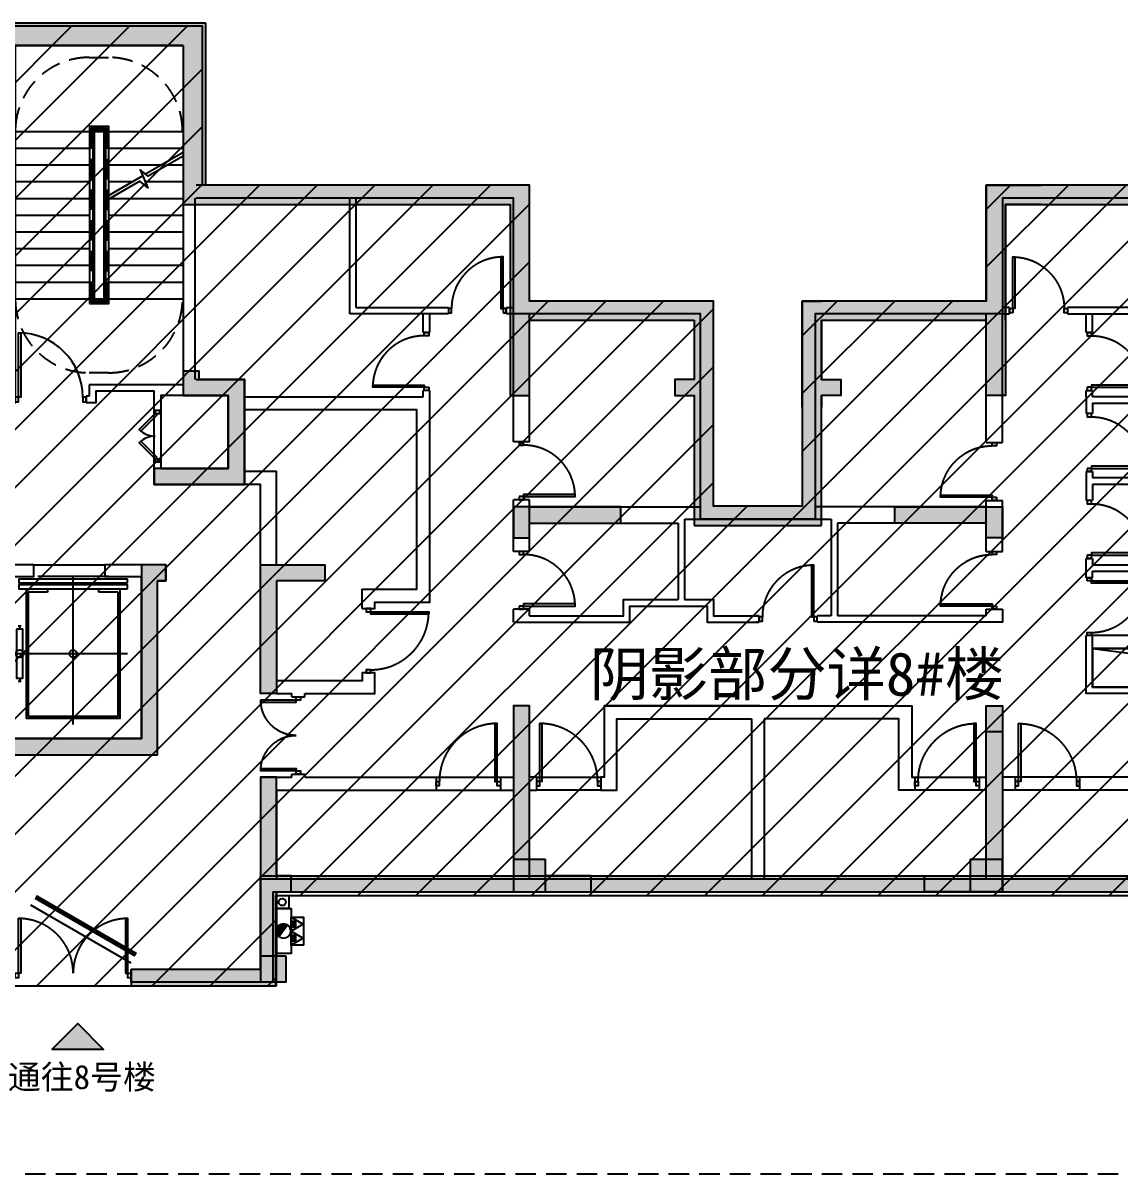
# Model space of a CAD drawing. Header units: millimetres. Extents: x -248992 to 1906102, y -24098 to 332602.
# Drawn here: x 825262 to 842309, y 163400 to 181285 of the extents above; entities that cross this region are included whole.
import ezdxf
from ezdxf.enums import TextEntityAlignment as Align
from ezdxf.xclip import XClip

# ---------------------------------------------------------------- set-up
doc = ezdxf.new("R2010")
doc.units = ezdxf.units.MM
doc.header["$LTSCALE"] = 100
doc.header["$XCLIPFRAME"] = 0
doc.linetypes.add('A6-DK-B1F$0$HIDDEN2', pattern=[4.7625, 3.175, -1.5875])
doc.linetypes.add('XG-130-CORE-B1F(6100)$0$XG-14CORE-SF$0$X1-CORE-SF$0$HIDDEN2', pattern=[4.7625, 3.175, -1.5875])
for name, color, linetype in [('-ACO-TTLB', 153, 'Continuous'), ('8#-HW-B1F$0$S-HATCH-X', 251, 'Continuous'), ('8#-W-B1F$0$S-COLUMN-S', 2, 'Continuous'), ('8#-W-B1F$0$S-WALL-S', 4, 'Continuous'), ('A-HATCH', 251, 'Continuous'), ('A-ROOM-IDEN', 31, 'Continuous'), ('A-WIND-IDEN', 244, 'Continuous'), ('A6-DK-B1F$0$A-TRACK', 77, 'A6-DK-B1F$0$HIDDEN2'), ('A6-DK-renfang-B1F$0$PUB_HATCH', 8, 'Continuous'), ('A6-DK-renfang-B1F$0$WALL', 9, 'Continuous'), ('TP-DK-1(xhs)$0$P-J-DIM-L', 70, 'Continuous'), ('TP-DK-1(xhs)$0$P-X-L', 240, 'Continuous'), ('TP-DK-1(xhs)$0$P-X-M', 2, 'Continuous'), ('TP-DK-1(xhs)$0$P-X-X', 1, 'Continuous'), ('X8-B1F$0$A-CONC', 30, 'Continuous'), ('X8-B1F$0$A-HOLE-FLOR', 242, 'Continuous'), ('X8-B1F$0$A-WALL', 2, 'Continuous'), ('X8-B1F$0$xref(dwg引用图层)', 7, 'Continuous'), ('XA6-130-S-B1F$0$A-DOOR', 190, 'Continuous'), ('XA6-130-S-B1F$0$A-STAIR', 142, 'Continuous'), ('XA6-130-S-B1F$0$A-WALL', 2, 'Continuous'), ('XG-130-CORE-B1F(6100)$0$A-DOOR', 190, 'Continuous'), ('XG-130-CORE-B1F(6100)$0$A-EVTR', 193, 'Continuous'), ('XG-130-CORE-B1F(6100)$0$A-HOLE-FLOR', 242, 'Continuous'), ('XG-130-CORE-B1F(6100)$0$A-SILL', 135, 'Continuous'), ('XG-130-CORE-B1F(6100)$0$A-STAIR', 142, 'Continuous'), ('XG-130-CORE-B1F(6100)$0$A-WALL', 2, 'Continuous'), ('XG-130-CORE-B1F(6100)$0$XG-14CORE-SF$0$A-STAIR', 142, 'Continuous'), ('XG-130-CORE-B1F(6100)$0$XG-14CORE-SF$0$X1-CORE-SF$0$A-INDEX', 134, 'Continuous'), ('XG-130-CORE-B1F(6100)$0$XG-14CORE-SF$0$X1-CORE-SF$0$A-RAIL', 55, 'Continuous'), ('XG-130-CORE-B1F(6100)$0$XG-14CORE-SF$0$X1-CORE-SF$0$A-STAIR', 142, 'Continuous'), ('XG-130-CORE-B1F(6100)$0$XU-3A-28F-SF$0$A-WIND', 126, 'Continuous'), ('xref(dwg引用图层)', 7, 'Continuous')]:
    doc.layers.add(name, color=color, linetype=linetype)
doc.layers.add('8#-HW-B1F$0$S-EDIT', color=241, linetype='Continuous', plot=False)
doc.layers.add('XG-130-CORE-B1F(6100)$0$XG-14CORE-SF$0$X1-CORE-SF$0$-ACO-PLTW', color=220, linetype='XG-130-CORE-B1F(6100)$0$XG-14CORE-SF$0$X1-CORE-SF$0$HIDDEN2', plot=False)
doc.styles.add('华文细黑', font='STXIHEI.TTF')

# ---------------------------------------------------------------- blocks, each defined once
blk = doc.blocks.new('*U101')
for points in [[(-85, 835), (-85, 35), (-50, 35), (-50, 835)], [(-900, -35), (-850, -35), (-850, 35), (-900, 35)], [(-50, -35), (0, -35), (0, 35), (-50, 35)]]:
    blk.add_lwpolyline(points, close=True)
blk.add_arc((-50, 35), 800, 90, 180)
blk = doc.blocks.new('*U102')
for points in [[(-850, 35), (-900, 35), (-900, -35), (-850, -35)], [(0, 35), (-50, 35), (-50, -35), (0, -35)], [(-815, -835), (-815, -35), (-850, -35), (-850, -835)]]:
    blk.add_lwpolyline(points, close=True)
blk.add_arc((-850, -35), 800, 270, 0)
blk = doc.blocks.new('*U98')
for points in [[(-815, 835), (-815, 35), (-850, 35), (-850, 835)], [(-850, -35), (-900, -35), (-900, 35), (-850, 35)], [(0, -35), (-50, -35), (-50, 35), (0, 35)]]:
    blk.add_lwpolyline(points, close=True)
blk.add_arc((-850, 35), 800, 0, 90)
blk = doc.blocks.new('*U104')
at = {"linetype": 'ByBlock', "lineweight": -2}
for points in [[(85, 885), (85, 35), (50, 35), (50, 885)], [(1715, 885), (1715, 35), (1750, 35), (1750, 885)], [(0, 35), (50, 35), (50, -35), (0, -35)], [(1750, 35), (1800, 35), (1800, -35), (1750, -35)]]:
    blk.add_lwpolyline(points, close=True, dxfattribs=at)
for centre, start, end in [((50, 35), 0, 90), ((1750, 35), 90, 180)]:
    blk.add_arc(centre, 850, start, end, dxfattribs=at)
blk = doc.blocks.new('*U95')
at = {"linetype": 'ByBlock', "lineweight": -2}
for points in [[(0, -35), (50, -35), (50, 35), (0, 35)], [(1150, -35), (1200, -35), (1200, 35), (1150, 35)], [(85, -585), (85, -35), (50, -35), (50, -585)], [(1115, -585), (1115, -35), (1150, -35), (1150, -585)]]:
    blk.add_lwpolyline(points, close=True, dxfattribs=at)
for centre, start, end in [((50, -35), 270, 0), ((1150, -35), 180, 270)]:
    blk.add_arc(centre, 550, start, end, dxfattribs=at)
blk = doc.blocks.new('*U96')
at = {"color": 0, "linetype": 'ByBlock', "lineweight": -2}
for points in [[(50, -35), (0, -35), (0, 35), (50, 35)], [(1000, -35), (950, -35), (950, 35), (1000, 35)], [(85, -935), (85, -35), (50, -35), (50, -935)]]:
    blk.add_lwpolyline(points, close=True, dxfattribs=at)
blk.add_arc((50, -35), 900, 270, 0, dxfattribs=at)
blk = doc.blocks.new('*U97')
at = {"color": 0, "linetype": 'ByBlock', "lineweight": -2}
for points in [[(85, 935), (85, 35), (50, 35), (50, 935)], [(50, 35), (0, 35), (0, -35), (50, -35)], [(1000, 35), (950, 35), (950, -35), (1000, -35)]]:
    blk.add_lwpolyline(points, close=True, dxfattribs=at)
blk.add_arc((50, 35), 900, 360, 90, dxfattribs=at)
blk = doc.blocks.new('*U99')
at = {"color": 0, "linetype": 'ByBlock', "lineweight": -2}
for points in [[(85, 935), (85, 35), (50, 35), (50, 935)], [(50, 35), (0, 35), (0, -35), (50, -35)], [(1000, 35), (950, 35), (950, -35), (1000, -35)]]:
    blk.add_lwpolyline(points, close=True, dxfattribs=at)
blk.add_arc((50, 35), 900, 360, 90, dxfattribs=at)
blk = doc.blocks.new('XA6-130-S-B1F')
at = {"layer": 'XA6-130-S-B1F$0$A-STAIR'}
for points in [[(16290, 3090), (17290, 3090)], [(17850, 3090), (18850, 3090)], [(23730, 3090), (24730, 3090)], [(26290, 3090), (25290, 3090)], [(16290, 2890), (17290, 2890)], [(18850, 2890), (17850, 2890)], [(24730, 2890), (23730, 2890)], [(26290, 2890), (25290, 2890)]]:
    blk.add_lwpolyline(points, dxfattribs=at)
at = {"layer": 'XA6-130-S-B1F$0$A-WALL'}
for points in [[(30020, 12290), (24840, 12290), (24840, 10490), (21980, 10490), (21980, 7300), (20600, 7300), (20600, 10490), (17740, 10490), (17740, 12290), (12560, 12290)], [(12540, 12090), (12540, 9270)], [(30020, 12090), (25090, 12090), (25090, 10290), (22180, 10290), (22180, 7100), (20400, 7100), (20400, 10290), (17490, 10290), (17490, 12090), (12560, 12090)], [(14950, 10290), (14950, 12090)], [(15050, 10390), (15050, 12090)], [(15050, 10390), (16480, 10390)], [(16480, 10390), (16480, 10290)], [(17380, 10390), (17490, 10390)], [(17380, 10390), (17380, 10290)], [(25200, 10390), (25090, 10390)], [(25200, 10390), (25200, 10290)], [(26100, 10390), (26100, 10290)], [(27530, 10390), (26100, 10390)], [(16480, 10290), (14950, 10290)], [(16090, 10000), (16090, 10290)], [(16190, 10000), (16190, 10290)], [(17490, 10290), (17380, 10290)], [(17490, 8300), (17490, 10290)], [(17740, 8300), (17740, 10290)], [(24840, 8290), (24840, 10290)], [(25090, 8290), (25090, 10290)], [(25090, 10290), (25200, 10290)], [(26100, 10290), (27630, 10290)], [(26390, 10000), (26390, 10290)], [(26490, 10000), (26490, 10290)], [(16190, 10000), (16090, 10000)], [(26390, 10000), (26490, 10000)], [(12560, 9270), (13310, 9270)], [(13310, 9000), (13310, 9270)], [(13310, 9000), (16090, 9000)], [(15140, 5710), (15340, 5710), (15340, 5810), (16190, 5810), (16190, 9000)], [(16090, 9000), (16090, 9100)], [(16190, 9100), (16090, 9100)], [(16190, 9000), (16190, 9100)], [(26390, 9000), (26390, 9100)], [(26390, 9100), (26490, 9100)], [(26390, 9000), (26390, 8740)], [(26490, 9000), (26490, 9100)], [(29270, 9000), (26490, 9000)], [(13810, 6390), (13810, 7840), (13310, 7840), (13310, 8800)], [(15140, 5710), (15140, 6010), (15990, 6010), (15990, 8800), (13310, 8800)], [(29270, 8900), (26490, 8900), (26490, 8740)], [(26490, 8740), (26390, 8740)], [(17740, 8300), (17490, 8300)], [(24840, 8290), (25090, 8290)], [(26490, 7840), (26390, 7840)], [(26390, 7840), (26390, 7390)], [(26490, 7840), (26490, 7740)], [(29270, 7740), (26490, 7740)], [(13560, 6390), (13560, 7640), (13310, 7640)], [(26490, 7640), (26490, 7390)], [(28770, 7640), (26490, 7640)], [(17490, 6600), (17490, 7400)], [(17740, 7400), (17490, 7400)], [(17740, 6600), (17740, 7400)], [(24840, 7390), (25090, 7390)], [(24840, 6600), (24840, 7390)], [(25090, 6600), (25090, 7390)], [(26490, 7390), (26390, 7390)], [(26490, 7490), (26490, 7390)], [(17740, 7290), (20400, 7290)], [(24840, 7290), (22180, 7290)], [(17740, 7040), (20050, 7040)], [(20050, 7040), (20050, 5850)], [(20150, 7100), (22430, 7100)], [(20150, 7100), (20150, 5850)], [(22430, 7100), (22430, 5600)], [(24830, 7040), (22530, 7040)], [(22530, 7040), (22530, 5600)], [(17740, 6600), (17490, 6600)], [(24840, 6600), (25090, 6600)], [(26490, 6490), (26390, 6490)], [(26390, 6190), (26390, 6490)], [(26490, 6490), (26490, 6390), (28770, 6390)], [(12090, 6390), (11710, 6390)], [(12090, 6390), (12090, 6140)], [(26490, 6190), (26490, 6290)], [(26490, 6290), (28770, 6290)], [(9590, 6210), (9590, 3690), (11710, 3690), (11710, 6210)], [(12090, 6140), (11960, 6140)], [(26490, 6190), (26390, 6190)], [(17490, 5500), (19300, 5500), (19300, 5750), (20500, 5750), (20500, 5500), (21310, 5500)], [(17740, 5600), (19200, 5600), (19200, 5850), (20050, 5850)], [(20150, 5850), (20600, 5850), (20600, 5600), (21310, 5600)], [(17490, 5500), (17490, 5700)], [(17740, 5700), (17490, 5700)], [(17740, 5600), (17740, 5700)], [(21310, 5600), (21270, 5600)], [(21310, 5500), (21310, 5600)], [(21310, 5500), (21310, 5600)], [(25090, 5700), (25090, 5500), (22210, 5500)], [(22430, 5600), (22210, 5600)], [(22210, 5500), (22210, 5600)], [(24840, 5600), (22530, 5600)], [(24840, 5700), (25090, 5700)], [(24840, 5600), (24840, 5700)], [(21310, 5500), (21270, 5500)], [(26490, 5290), (26390, 5290)], [(28330, 4390), (26390, 4390), (26390, 5290)], [(26490, 5190), (26490, 5290)], [(28770, 4490), (26490, 4490), (26490, 5290)], [(14250, 4390), (15340, 4390), (15340, 4710), (15140, 4710), (15140, 4590), (13810, 4590)], [(13810, 4390), (14050, 4390)], [(14050, 4340), (14050, 4390)], [(14050, 4340), (14250, 4340)], [(14250, 4340), (14250, 4390)], [(21320, 4200), (18900, 4200), (18900, 3090), (18850, 3090), (18850, 2890), (19100, 2890), (19100, 4000), (21190, 4000)], [(18900, 4200), (23680, 4200), (23680, 3090), (23730, 3090), (23730, 2890), (23480, 2890), (23480, 4000), (21390, 4000)], [(21190, 4000), (21190, 1510)], [(21390, 4000), (21390, 1510)], [(24840, 1510), (24840, 3800), (25090, 3800), (25090, 1510)], [(13560, 3090), (14050, 3090)], [(13560, 3090), (13560, 1510)], [(14050, 3140), (14250, 3140)], [(14050, 3090), (14050, 3140)], [(14050, 3140), (14250, 3140)], [(14250, 3090), (14250, 3140)], [(14250, 3090), (16290, 3090)], [(16290, 3090), (16290, 2890)], [(17290, 3090), (17490, 3090)], [(17290, 3090), (17290, 2890)], [(17850, 3090), (17740, 3090)], [(17850, 3090), (17850, 2890)], [(24730, 3090), (24730, 2890)], [(24730, 3090), (24840, 3090)], [(25290, 3090), (25090, 3090)], [(25290, 3090), (25290, 2890)], [(26290, 3090), (26290, 2890)], [(28330, 3090), (26290, 3090)], [(13810, 2890), (16290, 2890)], [(13810, 2890), (13810, 1510)], [(17290, 2890), (17490, 2890)], [(17740, 1510), (17740, 2890)], [(17740, 2890), (17850, 2890)], [(24840, 2890), (24730, 2890)], [(24840, 1510), (24840, 2890)], [(25290, 2890), (25090, 2890)], [(28770, 2890), (26290, 2890)], [(11550, 110), (13560, 110), (13560, 1510), (29020, 1510), (29020, 110), (31030, 110)], [(11550, -90), (13760, -90), (13760, 1310), (28820, 1310), (28820, -90), (31030, -90)], [(11550, -90), (11550, 110)]]:
    blk.add_lwpolyline(points, dxfattribs=at)
at = {"layer": 'XA6-130-S-B1F$0$A-DOOR'}
for name, p in [('*U101', (17380, 10340)), ('*U97', (17850, 2990)), ('*U104', (9750, 10))]:
    blk.add_blockref(name, p, dxfattribs=at)
at = {"layer": 'XA6-130-S-B1F$0$A-DOOR', "xscale": -1}
for name, p in [('*U101', (25200, 10340)), ('*U97', (24730, 2990))]:
    blk.add_blockref(name, p, dxfattribs=at)
at = {"layer": 'XA6-130-S-B1F$0$A-DOOR'}
for name, p, rotation in [('*U98', (16140, 10000), 90), ('*U102', (17615, 8300), 90), ('*U102', (17615, 6600), 90), ('*U102', (21310, 5550), 180), ('*U98', (26440, 5290), 270), ('*U99', (15240, 5710), 270), ('*U96', (17290, 2990), 180)]:
    blk.add_blockref(name, p, dxfattribs=dict(at, rotation=rotation))
at = {"layer": 'XA6-130-S-B1F$0$A-DOOR', "xscale": -1}
for name, p, rotation in [('*U98', (26440, 10000), 270), ('*U98', (26440, 8740), 270), ('*U102', (24965, 8290), 270), ('*U98', (26440, 7390), 270), ('*U102', (24965, 6600), 270), ('*U95', (14150, 3140), 270), ('*U96', (25290, 2990), 180)]:
    blk.add_blockref(name, p, dxfattribs=dict(at, rotation=rotation))
blk = doc.blocks.new('*U198')
for p, q in [((-25, 0), (-25, 500)), ((25, 0), (25, 500))]:
    blk.add_line(p, q)
for points in [[(25, 500), (-25, 500), (-25, 450), (25, 450)], [(25, 500), (-25, 500), (-25, 450), (25, 450)], [(22, 497), (-22, 497), (-22, 453), (22, 453)], [(22, 497), (-22, 497), (-22, 453), (22, 453)], [(16, 395), (13, 395), (13, 399), (-16, 445), (-16, 450), (-13, 450), (-13, 446), (16, 400), (16, 395)], [(16, 295), (13, 295), (13, 299), (-16, 345), (-16, 350), (-13, 350), (-13, 346), (16, 300), (16, 295)], [(16, 195), (13, 195), (13, 199), (-16, 245), (-16, 250), (-13, 250), (-13, 246), (16, 200), (16, 195)], [(25, 0), (-25, 0), (-25, 50), (25, 50)], [(25, 0), (-25, 0), (-25, 50), (25, 50)], [(22, 3), (-22, 3), (-22, 47), (22, 47)], [(22, 3), (-22, 3), (-22, 47), (22, 47)], [(16, 95), (13, 95), (13, 99), (-16, 145), (-16, 150), (-13, 150), (-13, 146), (16, 100), (16, 95)]]:
    blk.add_lwpolyline(points, close=True)
blk = doc.blocks.new('*U199')
for points in [[(-1100, -35), (-1050, -35), (-1050, 35), (-1100, 35)], [(-50, -35), (0, -35), (0, 35), (-50, 35)], [(-85, -1035), (-85, -35), (-50, -35), (-50, -1035)]]:
    blk.add_lwpolyline(points, close=True)
blk.add_arc((-50, -35), 1000, 180, 270)
blk = doc.blocks.new('XG-130-CORE-B1F(6100)$0$DT-YL')
for p, q in [((13512, 6200), (12412, 6200)), ((12962, 3900), (12962, 6200)), ((12562, 5955), (12262, 5955)), ((12562, 6010), (12562, 5955)), ((13362, 5955), (13362, 6010)), ((13662, 5955), (13362, 5955)), ((12156, 5430), (12106, 5430)), ((12131, 5380), (12131, 5430)), ((13806, 5000), (12031, 5000)), ((12156, 4570), (12106, 4570)), ((12131, 4620), (12131, 4570))]:
    blk.add_line(p, q)
for points in [[(13806, 6100), (13806, 6160), (12118, 6160), (12118, 6100)], [(13806, 6010), (13806, 6070), (12118, 6070), (12118, 6010)], [(12081, 5380), (12081, 4620), (12181, 4620), (12181, 5380)]]:
    blk.add_lwpolyline(points, close=True)
for points in [[(12231, 6010), (12231, 4000), (13693, 4000), (13693, 6010)], [(12262, 5955), (12262, 4030), (13662, 4030), (13662, 5955)]]:
    blk.add_lwpolyline(points)
blk.add_circle((12131, 5000), 60)
at = {"extrusion": (0, 0, -1)}
blk.add_ellipse((12962, 5000), major_axis=(60.1, 0), ratio=0.918919, start_param=4.712389, end_param=10.995574, dxfattribs=at)
blk = doc.blocks.new('*U200')
at = {"linetype": 'ByBlock', "lineweight": -2}
for points in [[(322, 258), (75, 10), (50, 35), (297, 282)], [(478, 258), (725, 10), (750, 35), (503, 282)], [(0, 35), (50, 35), (50, -35), (0, -35)], [(800, 35), (750, 35), (750, -35), (800, -35)]]:
    blk.add_lwpolyline(points, close=True, dxfattribs=at)
for centre, start, end in [((50, 35), 0, 45), ((750, 35), 135, 180)]:
    blk.add_arc(centre, 350, start, end, dxfattribs=at)
blk = doc.blocks.new('XG-130-CORE-B1F(6100)')
at = {"layer": 'XG-130-CORE-B1F(6100)$0$A-HOLE-FLOR'}
blk.add_lwpolyline([(8940, 9270), (9570, 9270), (9570, 12040), (8940, 12040)], close=True, dxfattribs=at)
blk.add_lwpolyline([(8940, 9270), (9069, 11912), (9570, 12040)], dxfattribs=at)
at = {"layer": 'XG-130-CORE-B1F(6100)$0$A-SILL'}
for points in [[(9005, 9010), (9505, 9010)], [(9005, 8910), (9505, 8910)]]:
    blk.add_lwpolyline(points, dxfattribs=at)
at = {"layer": 'XG-130-CORE-B1F(6100)$0$A-STAIR'}
blk.add_lwpolyline([(10040, 6390), (11140, 6390)], dxfattribs=at)
at = {"layer": 'XG-130-CORE-B1F(6100)$0$A-WALL'}
for p, q in [((12360, 14460), (12360, 9190)), ((10900, 9190), (10900, 9010)), ((10850, 9010), (10850, 8910))]:
    blk.add_line(p, q, dxfattribs=at)
for points in [[(12360, 14460), (9750, 14460), (9750, 8990)], [(9570, 9010), (9570, 12040), (8940, 12040), (8940, 11740), (8690, 11740), (8690, 12290), (9500, 12290), (9500, 12900)], [(9005, 8910), (9005, 9010), (8940, 9010), (8940, 9570), (8690, 9570), (8690, 9270), (7990, 9270), (7990, 7640), (9390, 7640), (9390, 7890), (8940, 7890), (8940, 7990), (8840, 7990), (8840, 7890), (8240, 7890), (8240, 9020), (8840, 9020), (8840, 8790)], [(12610, 9270), (13310, 9270), (13310, 7640), (11910, 7640), (11910, 7990), (12010, 7990), (12010, 7890), (13060, 7890), (13060, 9020), (12010, 9020), (12010, 8790), (11910, 8790), (11910, 9090), (11000, 9090), (11000, 8910), (10850, 8910)], [(12360, 9190), (10900, 9190)], [(9570, 9010), (9505, 9010)], [(9505, 9010), (9505, 8910), (9750, 8910), (9750, 8990), (9750, 8990)], [(10900, 9010), (10850, 9010)], [(8840, 8790), (8940, 8790), (8940, 8910), (9005, 8910)], [(11710, 6390), (11140, 6390), (11140, 6210), (11710, 6210), (11710, 3690), (9590, 3690), (9590, 6210), (10040, 6210), (10040, 6390), (9590, 6390)]]:
    blk.add_lwpolyline(points, dxfattribs=at)
at = {"layer": 'XG-130-CORE-B1F(6100)$0$XG-14CORE-SF$0$A-STAIR'}
for p, q in [((8840, 8790), (8840, 7990)), ((8940, 7990), (8940, 8790)), ((11910, 7990), (11910, 8910)), ((12010, 8910), (12010, 7990))]:
    blk.add_line(p, q, dxfattribs=at)
at = {"layer": 'XG-130-CORE-B1F(6100)$0$XG-14CORE-SF$0$X1-CORE-SF$0$-ACO-PLTW'}
blk.add_line((11180, 13175), (10930, 13175), dxfattribs=at)
blk.add_lwpolyline([(10930, 13175), (10930, 10475), (11180, 10475), (11180, 13175)], dxfattribs=at)
at = {"layer": 'XG-130-CORE-B1F(6100)$0$XG-14CORE-SF$0$X1-CORE-SF$0$A-INDEX'}
for points in [[(12360, 12742), (11815, 12428), (11692, 12530), (11808, 12250), (11685, 12352), (11130, 12032)], [(12360, 12800), (11774, 12462)], [(11731, 12437), (11130, 12090)]]:
    blk.add_lwpolyline(points, dxfattribs=at)
at = {"layer": 'XG-130-CORE-B1F(6100)$0$XG-14CORE-SF$0$X1-CORE-SF$0$A-RAIL'}
for points in [[(10905, 10450), (11205, 10450), (11205, 13200), (10905, 13200)], [(10955, 10500), (11155, 10500), (11155, 13150), (10955, 13150)]]:
    blk.add_lwpolyline(points, close=True, dxfattribs=at)
at = {"layer": 'XG-130-CORE-B1F(6100)$0$XG-14CORE-SF$0$X1-CORE-SF$0$A-STAIR'}
for p, q in [((9750, 13125), (10905, 13125)), ((10955, 13125), (11155, 13125)), ((10980, 10525), (10980, 13125)), ((11130, 10525), (11130, 13125)), ((11205, 13125), (12360, 13125)), ((9750, 12865), (10905, 12865)), ((10955, 12865), (10980, 12865)), ((11205, 12865), (12360, 12865)), ((9750, 12605), (10905, 12605)), ((10955, 12605), (10980, 12605)), ((11130, 12605), (11155, 12605)), ((11205, 12605), (12022, 12605)), ((12122, 12605), (12360, 12605)), ((9750, 12345), (10905, 12345)), ((10955, 12345), (10980, 12345)), ((11130, 12345), (11155, 12345)), ((11205, 12345), (11572, 12345)), ((11205, 12345), (11572, 12345)), ((11672, 12345), (11694, 12345)), ((11769, 12345), (12360, 12345)), ((9750, 12085), (10905, 12085)), ((10955, 12085), (10980, 12085)), ((11222, 12085), (12360, 12085)), ((9750, 11825), (10905, 11825)), ((10955, 11825), (10980, 11825)), ((11130, 11825), (11155, 11825)), ((11205, 11825), (12360, 11825)), ((9750, 11565), (10905, 11565)), ((10955, 11565), (10980, 11565)), ((11130, 11565), (11155, 11565)), ((11205, 11565), (12360, 11565)), ((9750, 11305), (10905, 11305)), ((10955, 11305), (10980, 11305)), ((11130, 11305), (11155, 11305)), ((11205, 11305), (12360, 11305)), ((9750, 11045), (10905, 11045)), ((10955, 11045), (10980, 11045)), ((11130, 11045), (11155, 11045)), ((11205, 11045), (12360, 11045)), ((9750, 10785), (10905, 10785)), ((10955, 10785), (10980, 10785)), ((11130, 10785), (11155, 10785)), ((11205, 10785), (12360, 10785)), ((9750, 10525), (10905, 10525)), ((10955, 10525), (11155, 10525)), ((11205, 10525), (12360, 10525))]:
    blk.add_line(p, q, dxfattribs=at)
at = {"layer": 'XG-130-CORE-B1F(6100)$0$XG-14CORE-SF$0$X1-CORE-SF$0$A-STAIR', "linetype": 'XG-130-CORE-B1F(6100)$0$XG-14CORE-SF$0$X1-CORE-SF$0$HIDDEN2'}
for points in [[(10900, 14275), (11200, 14275)], [(11200, 9375), (10900, 9375)]]:
    blk.add_lwpolyline(points, dxfattribs=at)
for centre, start, end in [((10900, 13125), 90, 180), ((11200, 13125), 0, 90), ((10900, 10525), 180, 270), ((11200, 10525), 270, 0)]:
    blk.add_arc(centre, 1150, start, end, dxfattribs=at)
at = {"layer": 'XG-130-CORE-B1F(6100)$0$A-DOOR'}
for name, p, rotation in [('*U199', (9750, 8960), 180), ('*U200', (11960, 7990), 90)]:
    blk.add_blockref(name, p, dxfattribs=dict(at, rotation=rotation))
at = {"layer": 'XG-130-CORE-B1F(6100)$0$A-DOOR', "xscale": -1, "rotation": 270}
blk.add_blockref('*U200', (8890, 7990), dxfattribs=at)
at = {"layer": 'XG-130-CORE-B1F(6100)$0$A-EVTR'}
blk.add_blockref('XG-130-CORE-B1F(6100)$0$DT-YL', (-2312, 10), dxfattribs=at)
at = {"layer": 'XG-130-CORE-B1F(6100)$0$XU-3A-28F-SF$0$A-WIND', "rotation": 90}
blk.add_blockref('*U198', (9505, 8960), dxfattribs=at)
blk = doc.blocks.new('X8-B1F')
at = {"layer": 'X8-B1F$0$A-CONC'}
for points in [[(21300, 1510), (25090, 1510)], [(21300, 1310), (25090, 1310)]]:
    blk.add_lwpolyline(points, dxfattribs=at)
at = {"layer": 'X8-B1F$0$A-HOLE-FLOR'}
blk.add_lwpolyline([(26490, 5090), (27290, 5090), (27290, 4490), (26490, 4490)], close=True, dxfattribs=at)
blk.add_lwpolyline([(26490, 5090), (27172, 5000), (27290, 4490)], dxfattribs=at)
at = {"layer": 'X8-B1F$0$A-WALL'}
blk.add_lwpolyline([(27490, 4490), (27490, 5290), (26490, 5290)], dxfattribs=at)
blk.add_lwpolyline([(26490, 5090), (26490, 4490), (27290, 4490), (27290, 5090)], close=True, dxfattribs=at)
ref = blk.add_blockref('XA6-130-S-B1F', (0, 0))
XClip(ref).set_block_clipping_path([(34550.0000091304, 9090), (34550.0000083008, 11952.666195809), (32929.9999999999, 12040.0000000001), (32929.9999999999, 12417.2815828601), (32929.9999999999, 15267.9111320523), (-1000.0000000001, 15267.9111320523), (-1000.0000000001, -409.0549071344), (3759.9999999999, -409.0548231135), (3759.9999999999, 4082.3958232776), (6722.8048819885, 4082.3958232776), (6722.8048819885, -409.0547888035), (21290, -409.0545120234), (21289.9999999999, 1250.4231334837), (24929.9999999999, 1250.4231334837), (24929.9999999999, -409.0543945005), (34550.0000083008, -409.0542769775)])
at = {"layer": 'X8-B1F$0$xref(dwg引用图层)'}
blk.add_blockref('XG-130-CORE-B1F(6100)', (0, 0), dxfattribs=at)
blk = doc.blocks.new('8#-HW-B1F')
at = {"layer": '8#-HW-B1F$0$S-HATCH-X'}
for points in [[(41630, 8840), (41630, 9020), (41330, 9020), (41330, 9270), (41630, 9270), (41630, 14160), (33180, 14160), (33180, 12290), (33890, 12290), (33890, 11810), (33640, 11810), (33640, 12040), (32830, 12040), (32830, 14460), (30220, 14460), (30220, 11990), (25140, 11990), (25140, 9020), (24840, 9020), (24840, 10190), (22280, 10190), (22280, 9270), (22580, 9270), (22580, 9020), (22280, 9020), (22280, 7000), (20300, 7000), (20300, 9020), (20000, 9020), (20000, 9270), (20300, 9270), (20300, 10190), (17740, 10190), (17740, 9020), (17440, 9020), (17440, 11990), (12360, 11990), (12360, 14460), (9750, 14460), (9750, 12040), (8940, 12040), (8940, 11810), (8690, 11810), (8690, 12290), (9400, 12290), (9400, 13190), (5880, 13190), (5880, 11990), (3860, 11990), (3860, 9020), (3560, 9020), (3560, 10200), (950, 10200), (950, 9270), (1300, 9270), (1300, 9020), (950, 9020), (950, 8840), (700, 8840), (700, 10200), (-100, 10200), (-100, 10500), (3560, 10500), (3560, 12290), (5530, 12290), (5530, 13540), (9400, 13540), (9400, 14810), (12710, 14810), (12710, 12290), (17740, 12290), (17740, 10490), (20600, 10490), (20600, 7300), (21980, 7300), (21980, 10490), (24840, 10490), (24840, 12290), (29870, 12290), (29870, 14810), (33180, 14810), (33180, 14460), (42930, 14460), (42930, 10500), (43580, 10500), (43580, 10200), (42580, 10200), (42580, 14110), (41880, 14110), (41880, 8840)], [(13310, 9270), (12610, 9270), (12610, 9400), (12360, 9400), (12360, 9020), (13060, 9020), (13060, 7890), (11910, 7890), (11910, 7710), (11910, 7640), (13310, 7640)], [(19160, 7290), (19060, 7290), (17490, 7290), (17490, 6810), (17740, 6810), (17740, 7040), (19160, 7040)], [(25090, 7290), (23520, 7290), (23420, 7290), (23420, 7040), (24840, 7040), (24840, 6810), (25090, 6810)], [(11960, 6140), (12090, 6140), (12090, 6390), (11710, 6390), (11710, 3690), (9590, 3690), (9590, 6390), (9210, 6390), (9210, 6140), (9340, 6140), (9340, 3440), (11960, 3440)], [(13810, 6140), (14560, 6140), (14560, 6390), (13560, 6390), (13560, 4390), (13810, 4390)], [(17740, 4200), (17490, 4200), (17490, 1810), (17740, 1810)], [(25090, 4200), (24840, 4200), (24840, 1810), (25090, 1810)], [(13810, 1310), (14040, 1310), (14040, 1560), (13810, 1560), (13810, 3090), (13560, 3090), (13560, 310), (13810, 310)], [(17990, 1810), (17490, 1810), (17490, 1310), (17990, 1310)], [(25090, 1810), (24590, 1810), (24590, 1310), (25090, 1310)], [(18700, 1560), (17990, 1560), (17990, 1310), (18700, 1310)], [(24590, 1560), (23880, 1560), (23880, 1310), (24590, 1310)], [(13960, 310), (13560, 310), (13560, -90), (13960, -90)]]:
    blk.add_hatch(color=256, dxfattribs=at).paths.add_polyline_path(points)
at = {"layer": '8#-HW-B1F$0$S-EDIT'}
for p, q in [((12710, 14810), (9400, 14810)), ((12710, 12290), (12710, 14810)), ((9750, 14460), (12360, 14460)), ((12360, 14460), (12360, 11990)), ((17740, 12290), (12710, 12290)), ((17740, 10490), (17740, 12290)), ((29870, 12290), (24840, 12290)), ((24840, 12290), (24840, 10490)), ((12360, 11990), (17440, 11990)), ((17440, 11990), (17440, 10190)), ((25140, 10190), (25140, 11990)), ((25140, 11990), (30220, 11990)), ((20600, 10490), (17740, 10490)), ((20600, 7300), (20600, 10490)), ((24840, 10490), (21980, 10490)), ((21980, 10490), (21980, 7300)), ((17740, 10190), (20300, 10190)), ((20300, 10190), (20300, 9270)), ((22280, 9270), (22280, 10190)), ((22280, 10190), (24840, 10190)), ((20300, 9020), (20300, 7000)), ((22280, 7000), (22280, 9020)), ((21980, 7300), (20600, 7300)), ((20300, 7000), (22280, 7000)), ((14560, 6140), (13810, 6140)), ((13810, 1310), (13810, 310))]:
    blk.add_line(p, q, dxfattribs=at)
for points in [[(17740, 10490), (17740, 12290), (16890, 12290)], [(24840, 10490), (24840, 12290), (25690, 12290)], [(16890, 11990), (16890, 11990), (17440, 11990), (17440, 9020), (17740, 9020), (17740, 10190)], [(25690, 11990), (25140, 11990), (25140, 9020), (24840, 9020), (24840, 10190)], [(20600, 8840), (20600, 8840), (20600, 10490), (20300, 10490)], [(21980, 8840), (21980, 8840), (21980, 10490), (22280, 10490)], [(20300, 10190), (20300, 9270), (20000, 9270), (20000, 9020), (20300, 9020), (20300, 8840)], [(22280, 10190), (22280, 9270), (22580, 9270), (22580, 9020), (22280, 9020), (22280, 8840)], [(13810, 6140), (13810, 4390), (13560, 4390), (13560, 6390), (14560, 6390), (14560, 6140)], [(17740, 1810), (17740, 4200), (17490, 4200), (17490, 1310), (18700, 1310), (18700, 1560), (17990, 1560)], [(24840, 1810), (24840, 4200), (25090, 4200), (25090, 1310), (23880, 1310), (23880, 1560), (24590, 1560)], [(13810, 1310), (14040, 1310), (14040, 1560), (13810, 1560), (13810, 3090), (13560, 3090), (13560, 310)]]:
    blk.add_lwpolyline(points, dxfattribs=at)
for points in [[(13060, 7890), (11910, 7890), (11910, 7710), (11910, 7710), (11910, 7640), (13310, 7640), (13310, 9270), (12610, 9270), (12610, 9400), (12360, 9400), (12360, 9020), (13060, 9020)], [(17490, 6810), (17740, 6810), (17740, 7040), (19160, 7040), (19160, 7290), (19060, 7290), (19060, 7290), (17490, 7290)], [(25090, 6810), (24840, 6810), (24840, 7040), (23420, 7040), (23420, 7290), (23520, 7290), (23520, 7290), (25090, 7290)], [(9590, 6390), (9210, 6390), (9210, 6140), (9340, 6140), (9340, 3440), (11960, 3440), (11960, 6140), (12090, 6140), (12090, 6390), (11710, 6390), (11710, 3690), (9590, 3690)], [(17990, 1810), (17490, 1810), (17490, 1310), (17990, 1310)], [(25090, 1810), (24590, 1810), (24590, 1310), (25090, 1310)], [(13960, 310), (13560, 310), (13560, -90), (13960, -90)]]:
    blk.add_lwpolyline(points, close=True, dxfattribs=at)
blk = doc.blocks.new('8#-W-B1F')
at = {"layer": '8#-W-B1F$0$S-COLUMN-S'}
for points in [[(17990, 1810), (17490, 1810), (17490, 1310), (17990, 1310)], [(25090, 1810), (24590, 1810), (24590, 1310), (25090, 1310)], [(13960, 310), (13560, 310), (13560, -90), (13960, -90)]]:
    blk.add_lwpolyline(points, close=True, dxfattribs=at)
at = {"layer": '8#-W-B1F$0$S-WALL-S', "color": 0, "linetype": 'ByBlock', "lineweight": -2}
for p, q in [((12710, 14810), (9400, 14810)), ((12710, 12290), (12710, 14810)), ((9750, 14460), (12360, 14460)), ((12360, 14460), (12360, 11990)), ((17740, 12290), (12710, 12290)), ((17740, 10490), (17740, 12290)), ((29870, 12290), (24840, 12290)), ((24840, 12290), (24840, 10490)), ((12360, 11990), (17440, 11990)), ((17440, 11990), (17440, 10190)), ((25140, 10190), (25140, 11990)), ((25140, 11990), (30220, 11990)), ((20600, 10490), (17740, 10490)), ((20600, 7300), (20600, 10490)), ((24840, 10490), (21980, 10490)), ((21980, 10490), (21980, 7300)), ((17740, 10190), (20300, 10190)), ((20300, 10190), (20300, 9270)), ((22280, 10190), (24840, 10190)), ((22280, 9270), (22280, 10190)), ((20300, 9020), (20300, 7000)), ((22280, 7000), (22280, 9020)), ((21980, 7300), (20600, 7300)), ((20300, 7000), (22280, 7000)), ((14560, 6140), (13810, 6140)), ((13810, 1310), (13810, 310))]:
    blk.add_line(p, q, dxfattribs=at)
for points in [[(17740, 10490), (17740, 12290), (16890, 12290)], [(24840, 10490), (24840, 12290), (25690, 12290)], [(16890, 11990), (16890, 11990), (17440, 11990), (17440, 9020), (17740, 9020), (17740, 10190)], [(25690, 11990), (25140, 11990), (25140, 9020), (24840, 9020), (24840, 10190)], [(20600, 8840), (20600, 8840), (20600, 10490), (20300, 10490)], [(21980, 8840), (21980, 8840), (21980, 10490), (22280, 10490)], [(20300, 10190), (20300, 9270), (20000, 9270), (20000, 9020), (20300, 9020), (20300, 8840)], [(22280, 10190), (22280, 9270), (22580, 9270), (22580, 9020), (22280, 9020), (22280, 8840)], [(13810, 6140), (13810, 4390), (13560, 4390), (13560, 6390), (14560, 6390), (14560, 6140)], [(17740, 1810), (17740, 4200), (17490, 4200), (17490, 1310), (18700, 1310), (18700, 1560), (17990, 1560)], [(24840, 1810), (24840, 4200), (25090, 4200), (25090, 1310), (23880, 1310), (23880, 1560), (24590, 1560)], [(13810, 1310), (14040, 1310), (14040, 1560), (13810, 1560), (13810, 3090), (13560, 3090), (13560, 310)]]:
    blk.add_lwpolyline(points, dxfattribs=at)
for points in [[(13060, 7890), (11910, 7890), (11910, 7710), (11910, 7710), (11910, 7640), (13310, 7640), (13310, 9270), (12610, 9270), (12610, 9400), (12360, 9400), (12360, 9020), (13060, 9020)], [(17490, 6810), (17740, 6810), (17740, 7040), (19160, 7040), (19160, 7290), (19060, 7290), (19060, 7290), (17490, 7290)], [(25090, 6810), (24840, 6810), (24840, 7040), (23420, 7040), (23420, 7290), (23520, 7290), (23520, 7290), (25090, 7290)], [(9590, 6390), (9210, 6390), (9210, 6140), (9340, 6140), (9340, 3440), (11960, 3440), (11960, 6140), (12090, 6140), (12090, 6390), (11710, 6390), (11710, 3690), (9590, 3690)]]:
    blk.add_lwpolyline(points, close=True, dxfattribs=at)
blk = doc.blocks.new('BF1')
at = {"layer": 'xref(dwg引用图层)'}
for name in ['8#-HW-B1F', '8#-W-B1F']:
    blk.add_blockref(name, (73175, 166475), dxfattribs=at)
blk = doc.blocks.new('TP-DK-1(xhs)$0$PG01.1')
at = {"color": 1}
for p, q in [((108, 187), (0, 0)), ((216, 0), (108, 187)), ((324, 187), (216, 0)), ((432, 0), (324, 187)), ((80, 72), (66, 58)), ((89, 72), (66, 48)), ((99, 72), (66, 39)), ((109, 72), (66, 29)), ((118, 72), (66, 20)), ((128, 72), (66, 10)), ((138, 72), (66, 0)), ((147, 72), (76, 0)), ((150, 65), (85, 0)), ((150, 56), (94, 0)), ((150, 46), (104, 0)), ((150, 36), (114, 0)), ((150, 27), (123, 0)), ((150, 17), (133, 0)), ((150, 8), (142, 0)), ((296, 72), (282, 58)), ((305, 72), (282, 48)), ((315, 72), (282, 39)), ((325, 72), (282, 29)), ((334, 72), (282, 20)), ((344, 72), (282, 10)), ((354, 72), (282, 0)), ((363, 72), (292, 0)), ((366, 65), (301, 0)), ((366, 56), (310, 0)), ((366, 46), (320, 0)), ((366, 36), (330, 0)), ((366, 27), (339, 0)), ((366, 17), (349, 0)), ((366, 8), (358, 0))]:
    blk.add_line(p, q, dxfattribs=at)
at = {"color": 2}
for p, q in [((0, 0), (216, 0)), ((216, 0), (432, 0))]:
    blk.add_line(p, q, dxfattribs=at)
at = {"color": 1}
for points in [[(0, 0), (436, 0), (436, 190), (0, 190)], [(66, 72), (150, 72), (150, 0), (66, 0)], [(282, 72), (366, 72), (366, 0), (282, 0)]]:
    blk.add_lwpolyline(points, close=True, dxfattribs=at)
blk = doc.blocks.new('TP-DK-1(xhs)$0$PG02.4')
blk.add_hatch(color=1).paths.add_polyline_path([(265, 48, 0.699012), (461, 120, 0.141488), (444, 179)])
at = {"color": 1}
blk.add_line((265, 48), (444, 179), dxfattribs=at)
blk.add_lwpolyline([(0, 0), (700, 0), (700, 240), (0, 240)], close=True, dxfattribs=at)
blk.add_circle((350, 120), 111, dxfattribs=at)
blk = doc.blocks.new('TP-DK-1(xhs)')
at = {"layer": 'TP-DK-1(xhs)$0$P-J-DIM-L', "color": 8, "true_color": 0x808080}
blk.add_lwpolyline([(87174, 167725), (87174, 167525), (86974, 167525), (86974, 167725)], close=True, dxfattribs=at)
at = {"layer": 'TP-DK-1(xhs)$0$P-X-L'}
blk.add_circle((87074, 167625), 55, dxfattribs=at)
at = {"layer": 'TP-DK-1(xhs)$0$P-X-M', "extrusion": (0, 0, -1), "zscale": -1, "rotation": 90}
blk.add_blockref('TP-DK-1(xhs)$0$PG01.1', (-87214, 166957), dxfattribs=at)
at = {"layer": 'TP-DK-1(xhs)$0$P-X-X', "xscale": -1, "rotation": 270}
blk.add_blockref('TP-DK-1(xhs)$0$PG02.4', (86974, 166825), dxfattribs=at)
blk = doc.blocks.new('A6-DK-renfang-B1F')
at = {"layer": 'A6-DK-renfang-B1F$0$PUB_HATCH', "linetype": 'ByBlock'}
for points in [[(86735, 166575), (86985, 166325), (86985, 167785), (86735, 168035)], [(86735, 166575), (84725, 166575), (84725, 166325), (86985, 166325)]]:
    blk.add_hatch(color=256, dxfattribs=at).paths.add_polyline_path(points)
at = {"layer": 'A6-DK-renfang-B1F$0$PUB_HATCH'}
blk.add_hatch(color=256, dxfattribs=at).paths.add_polyline_path([(86735, 168035), (86985, 167785), (101945, 167785), (102195, 168035)])
at = {"color": 0, "extrusion": (0, 0, -1)}
blk.add_line((84725, 166675), (83166, 167575), dxfattribs=at)
at = {"color": 0, "extrusion": (0, 0, -1), "const_width": 75}
blk.add_lwpolyline([(-84800, 166805), (-83241, 167705)], dxfattribs=at)
at = {"layer": 'A6-DK-renfang-B1F$0$WALL', "color": 3, "linetype": 'ByBlock'}
for p, q in [((86735, 166575), (86735, 168035)), ((86985, 166325), (86985, 167785)), ((86735, 166575), (84725, 166575)), ((84725, 166575), (84725, 166325)), ((84725, 166325), (86985, 166325))]:
    blk.add_line(p, q, dxfattribs=at)
at = {"layer": 'A6-DK-renfang-B1F$0$WALL', "color": 3}
for p, q in [((86735, 168035), (102195, 168035)), ((86985, 167785), (101945, 167785))]:
    blk.add_line(p, q, dxfattribs=at)
blk = doc.blocks.new('A6-DK-B1F$0$gsethsergtyf')
at = {"layer": 'A6-DK-B1F$0$A-TRACK'}
blk.add_line((53550, 163400, 0), (125050, 163400, 0), dxfattribs=at)
blk = doc.blocks.new('dttc')
at = {"layer": 'A-HATCH'}
h = blk.add_hatch(dxfattribs=at)
h.set_pattern_fill('ANSI31', color=256, scale=200)
h.paths.add_polyline_path([(115055, 176975), (115055, 180935), (106305, 180935), (106305, 181235), (103095, 181235), (103095, 178765), (98015, 178765), (98015, 176965), (95155, 176965), (95155, 173775), (93775, 173775), (93775, 176965), (90915, 176965), (90915, 178765), (85835, 178765), (85835, 181235), (82625, 181235), (82625, 179865), (78855, 179865), (78855, 178765), (76735, 178765), (76735, 176975), (73075, 176975), (73075, 167785), (80715, 167785), (80715, 166150), (81115, 166150), (81115, 166325), (86974, 166325), (86974, 167725), (101974, 167725), (101974, 166385), (108265, 166385), (108265, 169415), (110495, 169415), (110495, 175265), (115055, 175265)])
for points in [[(103095, 178765), (98015, 178765), (98015, 176965), (95155, 176965), (95155, 173775), (93775, 173775), (93775, 176965), (90915, 176965), (90915, 178765), (85835, 178765), (85835, 181235), (82625, 181235)], [(81115, 166325), (86974, 166325), (86974, 167725), (101974, 167725)]]:
    blk.add_lwpolyline(points, dxfattribs=at)
at = {"layer": 'A-WIND-IDEN', "style": '华文细黑'}
blk.add_text('阴影部分详8#楼', height=675, dxfattribs=at).set_placement((95072, 170833), align=Align.CENTER)

msp = doc.modelspace()

# ---------------------------------------------------------------- hatches: boundary and pattern name
at = {"layer": 'A-HATCH'}
h = msp.add_hatch(color=256, dxfattribs=at)
h.dxf.hatch_style = 1
h.paths.add_polyline_path([(825712, 165336), (826112, 165736), (826512, 165336)])

# ---------------------------------------------------------------- linework, layer by layer
at = {"layer": 'A-WIND-IDEN'}
msp.add_lwpolyline([(825712, 165336), (826112, 165736), (826512, 165336)], close=True, dxfattribs=at)

# ---------------------------------------------------------------- block references
at = {"layer": '-ACO-TTLB'}
for name in ['BF1', 'dttc']:
    msp.add_blockref(name, (742216.9, 0), dxfattribs=at)
msp.add_blockref('A6-DK-B1F$0$gsethsergtyf', (742216.9, 0))
at = {"layer": 'xref(dwg引用图层)'}
for name, p in [('TP-DK-1(xhs)', (742216.9, 0)), ('A6-DK-renfang-B1F', (742216.9, 0)), ('X8-B1F', (815391.9, 166475))]:
    msp.add_blockref(name, p, dxfattribs=at)

# ---------------------------------------------------------------- texts
at = {"layer": 'A-ROOM-IDEN', "style": '华文细黑'}
msp.add_text('通往8号楼', height=375, dxfattribs=at).set_placement((826177.2, 164719.3), align=Align.CENTER)

doc.saveas('drawing.dxf')
